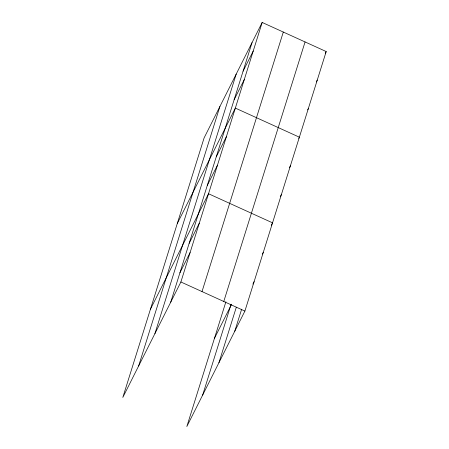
<?xml version="1.0" encoding="UTF-8"?>
<svg xmlns="http://www.w3.org/2000/svg" width="449" height="449" viewBox="0 0 449 449"><rect width="100%" height="100%" fill="white"/><g stroke="black" fill="none" stroke-linecap="round" stroke-linejoin="round"><path stroke-width="0.67" d="M138.618 366.014L219.915 106.48M154.916 333.613L236.208 74.085M170.727 302.166L252.024 42.638M262.177 22.45L204.099 137.927L122.802 397.455L180.885 281.978L262.177 22.45L326.199 51.545L244.901 311.073L186.823 426.55L225.903 301.795M202.011 291.581L283.302 32.053M223.776 301.47L305.067 41.942M202.639 395.103L231.112 304.209M218.932 362.708L236.314 307.223M234.748 331.261L241.657 309.198M243.077 71.189L253.236 51.001M234.137 99.734L244.29 79.546M177.271 223.574L235.349 108.097L299.371 137.186L298.753 138.41M216.255 156.83L226.408 136.642M207.309 185.381L217.462 165.193M150.443 309.215L208.521 193.738L272.543 222.833L271.314 225.28M189.158 243.341L199.311 223.153M179.942 272.756L190.095 252.568M325.272 53.38L326.199 51.545M316.332 81.926L317.252 80.09M307.694 109.865L308.311 108.641M289.504 167.572L290.43 165.737M280.255 196.729L281.484 194.282M214.465 338.31L231.532 304.371M262.407 254.083L263.327 252.248M252.888 284.105L254.117 281.658M180.885 281.978L244.901 311.073"/></g></svg>
